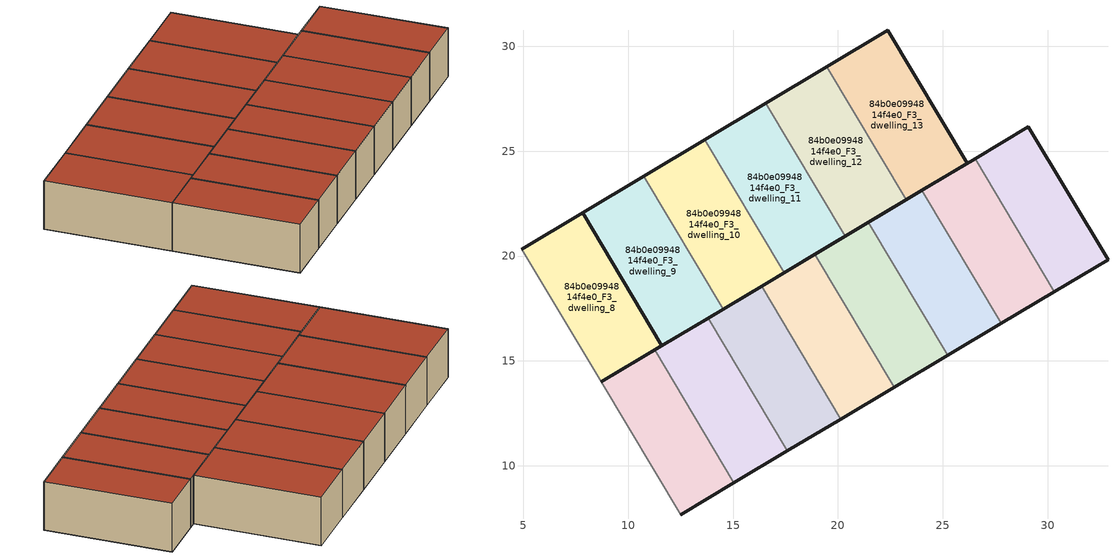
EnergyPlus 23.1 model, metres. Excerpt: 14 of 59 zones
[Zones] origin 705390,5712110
84b0e0994814f4e0_F3_dwelling_0
 floor to 84b0e0994814f4e0_F2_dwelling_0 (EU_floor_Construction): 15.04,9.19 11.26,15.53 8.71,14 12.5,7.67 z9
 wall outside (EU_wall_Construction): 15.04,9.19 12.5,7.67 / 8.71,14 11.26,15.53 z9:12
 wall adiabatic (EU_wall_Construction): 12.5,7.67 8.71,14 z9:12
 wall to 84b0e0994814f4e0_F3_dwelling_1 (EU_wall_Construction): 11.26,15.53 15.04,9.19 z9:12
 roof outside (EU_roof_Construction): 11.26,15.53 15.04,9.19 12.5,7.67 8.71,14 z12
84b0e0994814f4e0_F3_dwelling_1
 floor to 84b0e0994814f4e0_F2_dwelling_1 (EU_floor_Construction): 17.59,10.71 13.81,17.05 11.26,15.53 15.04,9.19 z9
 wall outside (EU_wall_Construction): 11.26,15.53 13.81,17.05 / 17.59,10.71 15.04,9.19 z9:12
 wall to 84b0e0994814f4e0_F3_dwelling_2 (EU_wall_Construction): 13.81,17.05 17.59,10.71 z9:12
 roof outside (EU_roof_Construction): 13.81,17.05 17.59,10.71 15.04,9.19 11.26,15.53 z12
84b0e0994814f4e0_F3_dwelling_10
 floor to 84b0e0994814f4e0_F2_dwelling_10 (EU_floor_Construction): 17.43,19.21 13.65,25.55 10.74,23.81 14.52,17.47 z9
 wall outside (EU_wall_Construction): 10.74,23.81 13.65,25.55 / 17.43,19.21 14.52,17.47 z9:12
 wall to 84b0e0994814f4e0_F3_dwelling_9 (EU_wall_Construction): 14.52,17.47 10.74,23.81 z9:12
 wall to 84b0e0994814f4e0_F3_dwelling_11 (EU_wall_Construction): 13.65,25.55 17.43,19.21 z9:12
 roof outside (EU_roof_Construction): 13.65,25.55 17.43,19.21 14.52,17.47 10.74,23.81 z12
84b0e0994814f4e0_F3_dwelling_11
 floor to 84b0e0994814f4e0_F2_dwelling_11 (EU_floor_Construction): 20.34,20.95 16.56,27.28 13.65,25.55 17.43,19.21 z9
 wall outside (EU_wall_Construction): 13.65,25.55 16.56,27.28 / 20.34,20.95 17.43,19.21 z9:12
 wall to 84b0e0994814f4e0_F3_dwelling_12 (EU_wall_Construction): 16.56,27.28 20.34,20.95 z9:12
 roof outside (EU_roof_Construction): 16.56,27.28 20.34,20.95 17.43,19.21 13.65,25.55 z12
84b0e0994814f4e0_F3_dwelling_12
 floor to 84b0e0994814f4e0_F2_dwelling_12 (EU_floor_Construction): 23.25,22.68 19.47,29.02 16.56,27.28 20.34,20.95 z9
 wall outside (EU_wall_Construction): 16.56,27.28 19.47,29.02 / 23.25,22.68 20.34,20.95 z9:12
 wall to 84b0e0994814f4e0_F3_dwelling_13 (EU_wall_Construction): 19.47,29.02 23.25,22.68 z9:12
 roof outside (EU_roof_Construction): 19.47,29.02 23.25,22.68 20.34,20.95 16.56,27.28 z12
84b0e0994814f4e0_F3_dwelling_13
 floor to 84b0e0994814f4e0_F2_dwelling_13 (EU_floor_Construction): 26.16,24.42 22.38,30.76 19.47,29.02 23.25,22.68 z9
 wall outside (EU_wall_Construction): 19.47,29.02 22.38,30.76 26.16,24.42 23.25,22.68 z9:12
 roof outside (EU_roof_Construction): 22.38,30.76 26.16,24.42 23.25,22.68 19.47,29.02 z12
84b0e0994814f4e0_F3_dwelling_2
 floor to 84b0e0994814f4e0_F2_dwelling_2 (EU_floor_Construction): 20.14,12.23 16.36,18.57 13.81,17.05 17.59,10.71 z9
 wall outside (EU_wall_Construction): 13.81,17.05 16.36,18.57 / 20.14,12.23 17.59,10.71 z9:12
 wall to 84b0e0994814f4e0_F3_dwelling_3 (EU_wall_Construction): 16.36,18.57 20.14,12.23 z9:12
 roof outside (EU_roof_Construction): 16.36,18.57 20.14,12.23 17.59,10.71 13.81,17.05 z12
84b0e0994814f4e0_F3_dwelling_3
 floor to 84b0e0994814f4e0_F2_dwelling_3 (EU_floor_Construction): 22.69,13.75 18.9,20.09 16.36,18.57 20.14,12.23 z9
 wall outside (EU_wall_Construction): 16.36,18.57 18.9,20.09 / 22.69,13.75 20.14,12.23 z9:12
 wall to 84b0e0994814f4e0_F3_dwelling_4 (EU_wall_Construction): 18.9,20.09 22.69,13.75 z9:12
 roof outside (EU_roof_Construction): 18.9,20.09 22.69,13.75 20.14,12.23 16.36,18.57 z12
84b0e0994814f4e0_F3_dwelling_4
 floor to 84b0e0994814f4e0_F2_dwelling_4 (EU_floor_Construction): 25.23,15.27 21.45,21.61 18.9,20.09 22.69,13.75 z9
 wall outside (EU_wall_Construction): 18.9,20.09 21.45,21.61 / 25.23,15.27 22.69,13.75 z9:12
 wall to 84b0e0994814f4e0_F3_dwelling_5 (EU_wall_Construction): 21.45,21.61 25.23,15.27 z9:12
 roof outside (EU_roof_Construction): 21.45,21.61 25.23,15.27 22.69,13.75 18.9,20.09 z12
84b0e0994814f4e0_F3_dwelling_5
 floor to 84b0e0994814f4e0_F2_dwelling_5 (EU_floor_Construction): 27.78,16.79 23.99,23.13 21.45,21.61 25.23,15.27 z9
 wall outside (EU_wall_Construction): 21.45,21.61 23.99,23.13 / 27.78,16.79 25.23,15.27 z9:12
 wall to 84b0e0994814f4e0_F3_dwelling_6 (EU_wall_Construction): 23.99,23.13 27.78,16.79 z9:12
 roof outside (EU_roof_Construction): 23.99,23.13 27.78,16.79 25.23,15.27 21.45,21.61 z12
84b0e0994814f4e0_F3_dwelling_6
 floor to 84b0e0994814f4e0_F2_dwelling_6 (EU_floor_Construction): 30.32,18.3 26.54,24.65 23.99,23.13 27.78,16.79 z9
 wall outside (EU_wall_Construction): 23.99,23.13 26.54,24.65 / 30.32,18.3 27.78,16.79 z9:12
 wall to 84b0e0994814f4e0_F3_dwelling_7 (EU_wall_Construction): 26.54,24.65 30.32,18.3 z9:12
 roof outside (EU_roof_Construction): 26.54,24.65 30.32,18.3 27.78,16.79 23.99,23.13 z12
84b0e0994814f4e0_F3_dwelling_7
 floor to 84b0e0994814f4e0_F2_dwelling_7 (EU_floor_Construction): 32.88,19.83 29.08,26.16 26.54,24.65 30.32,18.3 z9
 wall outside (EU_wall_Construction): 26.54,24.65 29.08,26.16 32.88,19.83 30.32,18.3 z9:12
 roof outside (EU_roof_Construction): 29.08,26.16 32.88,19.83 30.32,18.3 26.54,24.65 z12
84b0e0994814f4e0_F3_dwelling_8
 floor to 84b0e0994814f4e0_F2_dwelling_8 (EU_floor_Construction): 11.61,15.73 7.83,22.07 4.92,20.33 8.71,14 z9
 wall outside (EU_wall_Construction): 4.92,20.33 7.83,22.07 11.61,15.73 8.71,14 z9:12
 wall adiabatic (EU_wall_Construction): 8.71,14 4.92,20.33 z9:12
 roof outside (EU_roof_Construction): 7.83,22.07 11.61,15.73 8.71,14 4.92,20.33 z12
84b0e0994814f4e0_F3_dwelling_9
 floor to 84b0e0994814f4e0_F2_dwelling_9 (EU_floor_Construction): 14.52,17.47 10.74,23.81 7.83,22.07 11.61,15.73 z9
 wall outside (EU_wall_Construction): 14.52,17.47 11.61,15.73 7.83,22.07 10.74,23.81 z9:12
 roof outside (EU_roof_Construction): 10.74,23.81 14.52,17.47 11.61,15.73 7.83,22.07 z12
[Building]
EU S2 Campaign: North Axis=0; Terrain=City; Solar Distribution=FullExterior
[Site:Location]
London: Latitude=51.5; Longitude=-0.5; Time Zone=0; Elevation=25
[SizingPeriod:WeatherFileDays]
AnnualSizingPeriod: Begin Month=1; Begin Day of Month=1; End Month=12; End Day of Month=31; Day of Week for Start Day=Monday; Use Weather File Daylight Saving Period=No; Use Weather File Rain and Snow Indicators=No
[MATERIAL]
EU_InternalMass_Material: Roughness=MediumRough; Thickness=0.1; Conductivity=1; Density=1800; Specific Heat=900; Thermal Absorptance=0.9; Solar Absorptance=0.7; Visible Absorptance=0.7
[MATERIAL:NOMASS] Roughness=MediumRough; Thermal Absorptance=0.9; Solar Absorptance=0.7; Visible Absorptance=0.7
Name | Thermal Resistance
EU_wall_NoMass | 3.05077
EU_roof_NoMass; EU_floor_NoMass | 3.35585
[CONSTRUCTION]
EU_wall_Construction: EU_wall_NoMass
EU_roof_Construction: EU_roof_NoMass
EU_floor_Construction: EU_floor_NoMass
EU_InternalMass_Construction: EU_InternalMass_Material
[ZONE] Type=1; Multiplier=1; Ceiling Height=autocalculate; Floor Area=autocalculate; Part of Total Floor Area=Yes
Name | Volume
84b0e0994814f4e0_F3_dwelling_0 | 65.6609
84b0e0994814f4e0_F3_dwelling_1 | 65.6602
84b0e0994814f4e0_F3_dwelling_10; 84b0e0994814f4e0_F3_dwelling_12 | 75.0344
84b0e0994814f4e0_F3_dwelling_11; 84b0e0994814f4e0_F3_dwelling_9 | 75.0469
84b0e0994814f4e0_F3_dwelling_13 | 75.0359
84b0e0994814f4e0_F3_dwelling_2 | 65.6499
84b0e0994814f4e0_F3_dwelling_3 | 65.6521
84b0e0994814f4e0_F3_dwelling_4 | 65.6741
84b0e0994814f4e0_F3_dwelling_5 | 65.6433
84b0e0994814f4e0_F3_dwelling_6 | 65.6616
84b0e0994814f4e0_F3_dwelling_7 | 65.6565
84b0e0994814f4e0_F3_dwelling_8 | 75.0286
[INTERNALMASS] Construction=EU_InternalMass_Construction
Name | Zone or ZoneList | Surface Area
84b0e0994814f4e0_F3_dwelling_0_EU_InternalMass | 84b0e0994814f4e0_F3_dwelling_0 | 25.0124
84b0e0994814f4e0_F3_dwelling_1_EU_InternalMass | 84b0e0994814f4e0_F3_dwelling_1 | 25.0103
84b0e0994814f4e0_F3_dwelling_2_EU_InternalMass | 84b0e0994814f4e0_F3_dwelling_2 | 25.0146
84b0e0994814f4e0_F3_dwelling_3_EU_InternalMass | 84b0e0994814f4e0_F3_dwelling_3 | 25.0124
84b0e0994814f4e0_F3_dwelling_4_EU_InternalMass | 84b0e0994814f4e0_F3_dwelling_4 | 25.0103
84b0e0994814f4e0_F3_dwelling_5_EU_InternalMass | 84b0e0994814f4e0_F3_dwelling_5 | 25.0138
84b0e0994814f4e0_F3_dwelling_6_EU_InternalMass | 84b0e0994814f4e0_F3_dwelling_6 | 25.0157
84b0e0994814f4e0_F3_dwelling_7_EU_InternalMass | 84b0e0994814f4e0_F3_dwelling_7 | 25.0094
84b0e0994814f4e0_F3_dwelling_8_EU_InternalMass | 84b0e0994814f4e0_F3_dwelling_8 | 25.0155
84b0e0994814f4e0_F3_dwelling_9_EU_InternalMass | 84b0e0994814f4e0_F3_dwelling_9 | 25.0117
84b0e0994814f4e0_F3_dwelling_10_EU_InternalMass | 84b0e0994814f4e0_F3_dwelling_10 | 25.0177
84b0e0994814f4e0_F3_dwelling_11_EU_InternalMass | 84b0e0994814f4e0_F3_dwelling_11 | 25.0117
84b0e0994814f4e0_F3_dwelling_12_EU_InternalMass | 84b0e0994814f4e0_F3_dwelling_12 | 25.0117
84b0e0994814f4e0_F3_dwelling_13_EU_InternalMass | 84b0e0994814f4e0_F3_dwelling_13 | 25.0098
[OTHEREQUIPMENT] Fuel Type=Electricity; Design Level Calculation Method=Watts/Area; Power per Zone Floor Area=1; Fraction Latent=0; Fraction Radiant=0; Fraction Lost=0; Carbon Dioxide Generation Rate=0; EndUse Subcategory=EU_Step8_InternalGains
Name | Zone or ZoneList or Space or SpaceList | Schedule
EU_Step8_InternalGain_84b0e0994814f4e0_F3_dwelling_0_f000 | 84b0e0994814f4e0_F3_dwelling_0 | EU_Step8_GainSchedule_84b0e0994814f4e0_F3_dwelling_0_f000
EU_Step8_InternalGain_84b0e0994814f4e0_F3_dwelling_1_f000 | 84b0e0994814f4e0_F3_dwelling_1 | EU_Step8_GainSchedule_84b0e0994814f4e0_F3_dwelling_1_f000
EU_Step8_InternalGain_84b0e0994814f4e0_F3_dwelling_2_f000 | 84b0e0994814f4e0_F3_dwelling_2 | EU_Step8_GainSchedule_84b0e0994814f4e0_F3_dwelling_2_f000
EU_Step8_InternalGain_84b0e0994814f4e0_F3_dwelling_3_f000 | 84b0e0994814f4e0_F3_dwelling_3 | EU_Step8_GainSchedule_84b0e0994814f4e0_F3_dwelling_3_f000
EU_Step8_InternalGain_84b0e0994814f4e0_F3_dwelling_4_f000 | 84b0e0994814f4e0_F3_dwelling_4 | EU_Step8_GainSchedule_84b0e0994814f4e0_F3_dwelling_4_f000
EU_Step8_InternalGain_84b0e0994814f4e0_F3_dwelling_5_f000 | 84b0e0994814f4e0_F3_dwelling_5 | EU_Step8_GainSchedule_84b0e0994814f4e0_F3_dwelling_5_f000
EU_Step8_InternalGain_84b0e0994814f4e0_F3_dwelling_6_f000 | 84b0e0994814f4e0_F3_dwelling_6 | EU_Step8_GainSchedule_84b0e0994814f4e0_F3_dwelling_6_f000
EU_Step8_InternalGain_84b0e0994814f4e0_F3_dwelling_7_f000 | 84b0e0994814f4e0_F3_dwelling_7 | EU_Step8_GainSchedule_84b0e0994814f4e0_F3_dwelling_7_f000
EU_Step8_InternalGain_84b0e0994814f4e0_F3_dwelling_8_f000 | 84b0e0994814f4e0_F3_dwelling_8 | EU_Step8_GainSchedule_84b0e0994814f4e0_F3_dwelling_8_f000
EU_Step8_InternalGain_84b0e0994814f4e0_F3_dwelling_9_f000 | 84b0e0994814f4e0_F3_dwelling_9 | EU_Step8_GainSchedule_84b0e0994814f4e0_F3_dwelling_9_f000
EU_Step8_InternalGain_84b0e0994814f4e0_F3_dwelling_10_f000 | 84b0e0994814f4e0_F3_dwelling_10 | EU_Step8_GainSchedule_84b0e0994814f4e0_F3_dwelling_10_f000
EU_Step8_InternalGain_84b0e0994814f4e0_F3_dwelling_11_f000 | 84b0e0994814f4e0_F3_dwelling_11 | EU_Step8_GainSchedule_84b0e0994814f4e0_F3_dwelling_11_f000
EU_Step8_InternalGain_84b0e0994814f4e0_F3_dwelling_12_f000 | 84b0e0994814f4e0_F3_dwelling_12 | EU_Step8_GainSchedule_84b0e0994814f4e0_F3_dwelling_12_f000
EU_Step8_InternalGain_84b0e0994814f4e0_F3_dwelling_13_f000 | 84b0e0994814f4e0_F3_dwelling_13 | EU_Step8_GainSchedule_84b0e0994814f4e0_F3_dwelling_13_f000
[ZONEVENTILATION:DESIGNFLOWRATE] Schedule=EU_AlwaysOn; Design Flow Rate Calculation Method=AirChanges/Hour; Air Changes per Hour=0.496645; Ventilation Type=Natural; Fan Pressure Rise=0; Fan Total Efficiency=1; Constant Term Coefficient=1; Temperature Term Coefficient=0; Velocity Term Coefficient=0; Velocity Squared Term Coefficient=0; Minimum Indoor Temperature=-100; Maximum Indoor Temperature=100; Delta Temperature=-100; Minimum Outdoor Temperature=-100; Maximum Outdoor Temperature=100; Maximum Wind Speed=40
Name | Zone or ZoneList or Space or SpaceList
EU_ConstantAir_84b0e0994814f4e0_F3_dwelling_0 | 84b0e0994814f4e0_F3_dwelling_0
EU_ConstantAir_84b0e0994814f4e0_F3_dwelling_1 | 84b0e0994814f4e0_F3_dwelling_1
EU_ConstantAir_84b0e0994814f4e0_F3_dwelling_2 | 84b0e0994814f4e0_F3_dwelling_2
EU_ConstantAir_84b0e0994814f4e0_F3_dwelling_3 | 84b0e0994814f4e0_F3_dwelling_3
EU_ConstantAir_84b0e0994814f4e0_F3_dwelling_4 | 84b0e0994814f4e0_F3_dwelling_4
EU_ConstantAir_84b0e0994814f4e0_F3_dwelling_5 | 84b0e0994814f4e0_F3_dwelling_5
EU_ConstantAir_84b0e0994814f4e0_F3_dwelling_6 | 84b0e0994814f4e0_F3_dwelling_6
EU_ConstantAir_84b0e0994814f4e0_F3_dwelling_7 | 84b0e0994814f4e0_F3_dwelling_7
EU_ConstantAir_84b0e0994814f4e0_F3_dwelling_8 | 84b0e0994814f4e0_F3_dwelling_8
EU_ConstantAir_84b0e0994814f4e0_F3_dwelling_9 | 84b0e0994814f4e0_F3_dwelling_9
EU_ConstantAir_84b0e0994814f4e0_F3_dwelling_10 | 84b0e0994814f4e0_F3_dwelling_10
EU_ConstantAir_84b0e0994814f4e0_F3_dwelling_11 | 84b0e0994814f4e0_F3_dwelling_11
EU_ConstantAir_84b0e0994814f4e0_F3_dwelling_12 | 84b0e0994814f4e0_F3_dwelling_12
EU_ConstantAir_84b0e0994814f4e0_F3_dwelling_13 | 84b0e0994814f4e0_F3_dwelling_13
[HVACTEMPLATE:THERMOSTAT] Constant Heating Setpoint=20; Constant Cooling Setpoint=50
EU_HeatOnly_84b0e0994814f4e0_F0_dwelling_0; EU_HeatOnly_84b0e0994814f4e0_F0_dwelling_1; EU_HeatOnly_84b0e0994814f4e0_F0_dwelling_2; EU_HeatOnly_84b0e0994814f4e0_F0_dwelling_3; EU_HeatOnly_84b0e0994814f4e0_F0_dwelling_4; EU_HeatOnly_84b0e0994814f4e0_F0_dwelling_5; EU_HeatOnly_84b0e0994814f4e0_F0_dwelling_6; EU_HeatOnly_84b0e0994814f4e0_F0_dwelling_7; EU_HeatOnly_84b0e0994814f4e0_F0_dwelling_8; EU_HeatOnly_84b0e0994814f4e0_F0_dwelling_9; EU_HeatOnly_84b0e0994814f4e0_F0_dwelling_10; EU_HeatOnly_84b0e0994814f4e0_F0_dwelling_11; EU_HeatOnly_84b0e0994814f4e0_F0_dwelling_12; EU_HeatOnly_84b0e0994814f4e0_F0_dwelling_13; EU_HeatOnly_84b0e0994814f4e0_F0_dwelling_14; EU_HeatOnly_84b0e0994814f4e0_F1_dwelling_0; EU_HeatOnly_84b0e0994814f4e0_F1_dwelling_1; EU_HeatOnly_84b0e0994814f4e0_F1_dwelling_2; EU_HeatOnly_84b0e0994814f4e0_F1_dwelling_3; EU_HeatOnly_84b0e0994814f4e0_F1_dwelling_4; EU_HeatOnly_84b0e0994814f4e0_F1_dwelling_5; EU_HeatOnly_84b0e0994814f4e0_F1_dwelling_6; EU_HeatOnly_84b0e0994814f4e0_F1_dwelling_7; EU_HeatOnly_84b0e0994814f4e0_F1_dwelling_8; EU_HeatOnly_84b0e0994814f4e0_F1_dwelling_9; EU_HeatOnly_84b0e0994814f4e0_F1_dwelling_10; EU_HeatOnly_84b0e0994814f4e0_F1_dwelling_11; EU_HeatOnly_84b0e0994814f4e0_F1_dwelling_12; EU_HeatOnly_84b0e0994814f4e0_F1_dwelling_13; EU_HeatOnly_84b0e0994814f4e0_F1_dwelling_14; EU_HeatOnly_84b0e0994814f4e0_F2_dwelling_0; EU_HeatOnly_84b0e0994814f4e0_F2_dwelling_1; EU_HeatOnly_84b0e0994814f4e0_F2_dwelling_2; EU_HeatOnly_84b0e0994814f4e0_F2_dwelling_3; EU_HeatOnly_84b0e0994814f4e0_F2_dwelling_4; EU_HeatOnly_84b0e0994814f4e0_F2_dwelling_5; EU_HeatOnly_84b0e0994814f4e0_F2_dwelling_6; EU_HeatOnly_84b0e0994814f4e0_F2_dwelling_7; EU_HeatOnly_84b0e0994814f4e0_F2_dwelling_8; EU_HeatOnly_84b0e0994814f4e0_F2_dwelling_9; EU_HeatOnly_84b0e0994814f4e0_F2_dwelling_10; EU_HeatOnly_84b0e0994814f4e0_F2_dwelling_11; EU_HeatOnly_84b0e0994814f4e0_F2_dwelling_12; EU_HeatOnly_84b0e0994814f4e0_F2_dwelling_13; EU_HeatOnly_84b0e0994814f4e0_F2_dwelling_14; EU_HeatOnly_84b0e0994814f4e0_F3_dwelling_0; EU_HeatOnly_84b0e0994814f4e0_F3_dwelling_1; EU_HeatOnly_84b0e0994814f4e0_F3_dwelling_2; EU_HeatOnly_84b0e0994814f4e0_F3_dwelling_3; EU_HeatOnly_84b0e0994814f4e0_F3_dwelling_4; EU_HeatOnly_84b0e0994814f4e0_F3_dwelling_5; EU_HeatOnly_84b0e0994814f4e0_F3_dwelling_6; EU_HeatOnly_84b0e0994814f4e0_F3_dwelling_7; EU_HeatOnly_84b0e0994814f4e0_F3_dwelling_8; EU_HeatOnly_84b0e0994814f4e0_F3_dwelling_9; EU_HeatOnly_84b0e0994814f4e0_F3_dwelling_10; EU_HeatOnly_84b0e0994814f4e0_F3_dwelling_11; EU_HeatOnly_84b0e0994814f4e0_F3_dwelling_12; EU_HeatOnly_84b0e0994814f4e0_F3_dwelling_13
[HVACTEMPLATE:ZONE:IDEALLOADSAIRSYSTEM] System Availability Schedule=EU_AlwaysOn; Maximum Heating Supply Air Temperature=50; Minimum Cooling Supply Air Temperature=13; Maximum Heating Supply Air Humidity Ratio=0.0156; Minimum Cooling Supply Air Humidity Ratio=0.0077; Heating Limit=NoLimit; Cooling Limit=NoLimit; Heating Availability Schedule=EU_AlwaysOn; Cooling Availability Schedule=EU_CoolingOff; Dehumidification Control Type=ConstantSensibleHeatRatio; Cooling Sensible Heat Ratio=0.7; Dehumidification Setpoint=60; Humidification Control Type=None; Humidification Setpoint=30; Outdoor Air Method=None; Outdoor Air Flow Rate per Person=0.00944; Outdoor Air Flow Rate per Zone Floor Area=0; Outdoor Air Flow Rate per Zone=0; Demand Controlled Ventilation Type=None; Outdoor Air Economizer Type=NoEconomizer; Heat Recovery Type=None; Sensible Heat Recovery Effectiveness=0.7; Latent Heat Recovery Effectiveness=0.65
Name | Template Thermostat
84b0e0994814f4e0_F3_dwelling_0 | EU_HeatOnly_84b0e0994814f4e0_F3_dwelling_0
84b0e0994814f4e0_F3_dwelling_1 | EU_HeatOnly_84b0e0994814f4e0_F3_dwelling_1
84b0e0994814f4e0_F3_dwelling_2 | EU_HeatOnly_84b0e0994814f4e0_F3_dwelling_2
84b0e0994814f4e0_F3_dwelling_3 | EU_HeatOnly_84b0e0994814f4e0_F3_dwelling_3
84b0e0994814f4e0_F3_dwelling_4 | EU_HeatOnly_84b0e0994814f4e0_F3_dwelling_4
84b0e0994814f4e0_F3_dwelling_5 | EU_HeatOnly_84b0e0994814f4e0_F3_dwelling_5
84b0e0994814f4e0_F3_dwelling_6 | EU_HeatOnly_84b0e0994814f4e0_F3_dwelling_6
84b0e0994814f4e0_F3_dwelling_7 | EU_HeatOnly_84b0e0994814f4e0_F3_dwelling_7
84b0e0994814f4e0_F3_dwelling_8 | EU_HeatOnly_84b0e0994814f4e0_F3_dwelling_8
84b0e0994814f4e0_F3_dwelling_9 | EU_HeatOnly_84b0e0994814f4e0_F3_dwelling_9
84b0e0994814f4e0_F3_dwelling_10 | EU_HeatOnly_84b0e0994814f4e0_F3_dwelling_10
84b0e0994814f4e0_F3_dwelling_11 | EU_HeatOnly_84b0e0994814f4e0_F3_dwelling_11
84b0e0994814f4e0_F3_dwelling_12 | EU_HeatOnly_84b0e0994814f4e0_F3_dwelling_12
84b0e0994814f4e0_F3_dwelling_13 | EU_HeatOnly_84b0e0994814f4e0_F3_dwelling_13
[SIZING:ZONE] Zone Cooling Design Supply Air Temperature Input Method=SupplyAirTemperature; Zone Cooling Design Supply Air Temperature=13; Zone Heating Design Supply Air Temperature Input Method=SupplyAirTemperature; Zone Heating Design Supply Air Temperature=50; Zone Cooling Design Supply Air Humidity Ratio=0.008; Zone Heating Design Supply Air Humidity Ratio=0.008; Cooling Design Air Flow Method=DesignDay; Cooling Design Air Flow Rate=0; Cooling Minimum Air Flow per Zone Floor Area=0.000762; Cooling Minimum Air Flow=0; Cooling Minimum Air Flow Fraction=0.2; Heating Design Air Flow Method=DesignDay; Heating Design Air Flow Rate=0; Heating Maximum Air Flow per Zone Floor Area=0.002032; Heating Maximum Air Flow=0.141576; Heating Maximum Air Flow Fraction=0.3; Account for Dedicated Outdoor Air System=No; Dedicated Outdoor Air System Control Strategy=NeutralSupplyAir; Dedicated Outdoor Air Low Setpoint Temperature for Design=autosize; Dedicated Outdoor Air High Setpoint Temperature for Design=autosize; Zone Load Sizing Method=Sensible Load Only No Latent Load; Zone Latent Cooling Design Supply Air Humidity Ratio Input Method=HumidityRatioDifference; Zone Cooling Design Supply Air Humidity Ratio Difference=0.005; Zone Latent Heating Design Supply Air Humidity Ratio Input Method=HumidityRatioDifference; Zone Humidification Design Supply Air Humidity Ratio Difference=0.005
84b0e0994814f4e0_F3_dwelling_0; 84b0e0994814f4e0_F3_dwelling_1; 84b0e0994814f4e0_F3_dwelling_2; 84b0e0994814f4e0_F3_dwelling_3; 84b0e0994814f4e0_F3_dwelling_4; 84b0e0994814f4e0_F3_dwelling_5; 84b0e0994814f4e0_F3_dwelling_6; 84b0e0994814f4e0_F3_dwelling_7; 84b0e0994814f4e0_F3_dwelling_8; 84b0e0994814f4e0_F3_dwelling_9; 84b0e0994814f4e0_F3_dwelling_10; 84b0e0994814f4e0_F3_dwelling_11; 84b0e0994814f4e0_F3_dwelling_12; 84b0e0994814f4e0_F3_dwelling_13
[SCHEDULE:CONSTANT]
Name | Hourly Value
EU_AlwaysOn | 1
EU_CoolingOff | 0
[SCHEDULE:FILE] Column Number=1; Rows to Skip at Top=0; Number of Hours of Data=8760; Column Separator=Comma; Interpolate to Timestep=No; Minutes per Item=60; Adjust Schedule for Daylight Savings=Yes
Name | File
EU_Step8_GainSchedule_84b0e0994814f4e0_F3_dwelling_0_f000 | ../../schedules/84b0e0994814f4e0/84b0e0994814f4e0_F3_dwelling_0_f000_gain.csv
EU_Step8_GainSchedule_84b0e0994814f4e0_F3_dwelling_1_f000 | ../../schedules/84b0e0994814f4e0/84b0e0994814f4e0_F3_dwelling_1_f000_gain.csv
EU_Step8_GainSchedule_84b0e0994814f4e0_F3_dwelling_2_f000 | ../../schedules/84b0e0994814f4e0/84b0e0994814f4e0_F3_dwelling_2_f000_gain.csv
EU_Step8_GainSchedule_84b0e0994814f4e0_F3_dwelling_3_f000 | ../../schedules/84b0e0994814f4e0/84b0e0994814f4e0_F3_dwelling_3_f000_gain.csv
EU_Step8_GainSchedule_84b0e0994814f4e0_F3_dwelling_4_f000 | ../../schedules/84b0e0994814f4e0/84b0e0994814f4e0_F3_dwelling_4_f000_gain.csv
EU_Step8_GainSchedule_84b0e0994814f4e0_F3_dwelling_5_f000 | ../../schedules/84b0e0994814f4e0/84b0e0994814f4e0_F3_dwelling_5_f000_gain.csv
EU_Step8_GainSchedule_84b0e0994814f4e0_F3_dwelling_6_f000 | ../../schedules/84b0e0994814f4e0/84b0e0994814f4e0_F3_dwelling_6_f000_gain.csv
EU_Step8_GainSchedule_84b0e0994814f4e0_F3_dwelling_7_f000 | ../../schedules/84b0e0994814f4e0/84b0e0994814f4e0_F3_dwelling_7_f000_gain.csv
EU_Step8_GainSchedule_84b0e0994814f4e0_F3_dwelling_8_f000 | ../../schedules/84b0e0994814f4e0/84b0e0994814f4e0_F3_dwelling_8_f000_gain.csv
EU_Step8_GainSchedule_84b0e0994814f4e0_F3_dwelling_9_f000 | ../../schedules/84b0e0994814f4e0/84b0e0994814f4e0_F3_dwelling_9_f000_gain.csv
EU_Step8_GainSchedule_84b0e0994814f4e0_F3_dwelling_10_f000 | ../../schedules/84b0e0994814f4e0/84b0e0994814f4e0_F3_dwelling_10_f000_gain.csv
EU_Step8_GainSchedule_84b0e0994814f4e0_F3_dwelling_11_f000 | ../../schedules/84b0e0994814f4e0/84b0e0994814f4e0_F3_dwelling_11_f000_gain.csv
EU_Step8_GainSchedule_84b0e0994814f4e0_F3_dwelling_12_f000 | ../../schedules/84b0e0994814f4e0/84b0e0994814f4e0_F3_dwelling_12_f000_gain.csv
EU_Step8_GainSchedule_84b0e0994814f4e0_F3_dwelling_13_f000 | ../../schedules/84b0e0994814f4e0/84b0e0994814f4e0_F3_dwelling_13_f000_gain.csv
